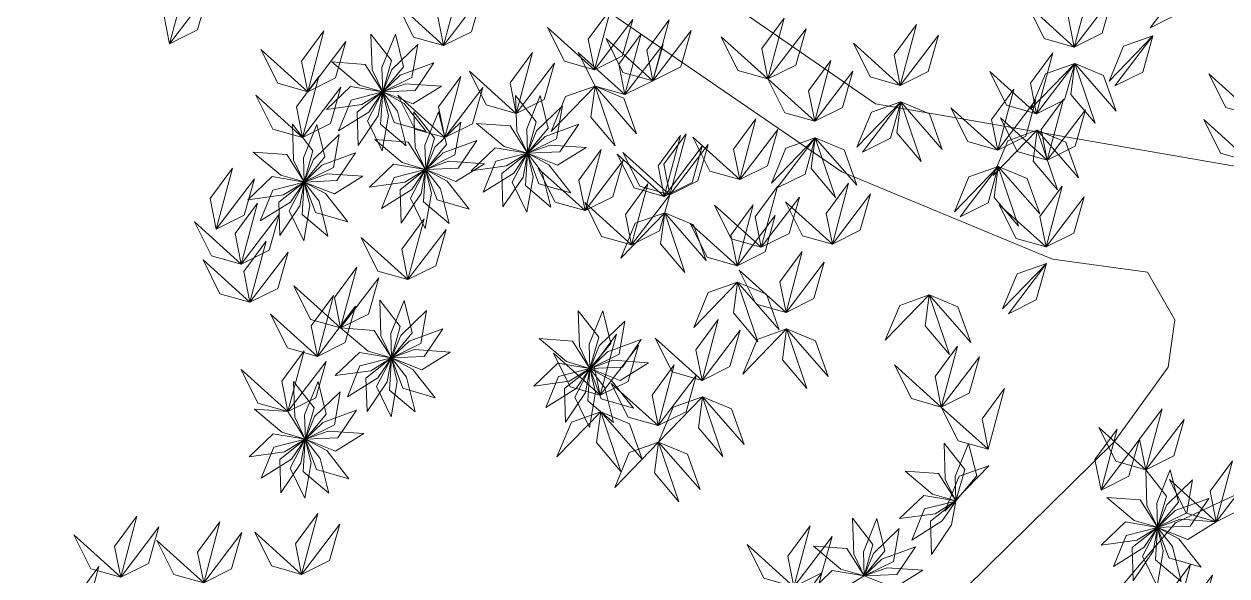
# Model space of a CAD drawing. Header units: inches. Extents: x 15 to 22798, y 21 to 21519.
# Drawn here: x 14639.1 to 14753.4, y 12393.4 to 12445.9 of the extents above; entities that cross this region are included whole.
import ezdxf

# ---------------------------------------------------------------- set-up
doc = ezdxf.new("R2010")
doc.units = ezdxf.units.IN
doc.header["$MEASUREMENT"] = 0
doc.layers.add('ARREDAMENTO', color=8, linetype='Continuous', lineweight=13)

msp = doc.modelspace()

# ---------------------------------------------------------------- linework, layer by layer
at = {"layer": 'ARREDAMENTO', "linetype": 'Continuous', "lineweight": 0}
for points in [[(14782.02, 12582.97), (14788.66, 12531.41), (14777.93, 12470.76), (14760.03, 12431.36), (14720.03, 12438.3), (14679.3, 12466.51), (14679.2, 12492.3), (14673.31, 12516.14), (14618.37, 12551.39)], [(14626.98, 12490.81), (14671.49, 12486.47), (14674.81, 12460.69), (14716.83, 12431.84), (14736.85, 12423.53), (14745.88, 12422.28), (14748.48, 12417.77), (14747.85, 12413.26), (14742.72, 12406.15), (14714.46, 12378.31)], [(14737, 12384.85), (14748.55, 12398.43), (14756.92, 12402.33), (14767.91, 12395.28), (14780.85, 12382.43)]]:
    msp.add_lwpolyline(points, dxfattribs=at)
at = {"layer": 'ARREDAMENTO', "lineweight": 0}
for points in [[(14652.93, 12444.03), (14652.35, 12446.93), (14654.48, 12449.82), (14652.93, 12444.03)], [(14746.14, 12445.55), (14748.79, 12446.87), (14749.77, 12450.32), (14746.14, 12445.55)], [(14652.93, 12444.03), (14655.59, 12445.35), (14656.56, 12448.8), (14652.93, 12444.03)], [(14678.98, 12443.85), (14678.4, 12446.76), (14680.53, 12449.65), (14678.98, 12443.85)], [(14738.93, 12443.71), (14738.34, 12446.61), (14740.47, 12449.5), (14738.93, 12443.71)], [(14678.98, 12443.85), (14676.13, 12444.66), (14674.53, 12447.87), (14678.98, 12443.85)], [(14678.98, 12443.85), (14681.64, 12445.17), (14682.62, 12448.63), (14678.98, 12443.85)], [(14738.93, 12443.71), (14736.08, 12444.51), (14734.48, 12447.73), (14738.93, 12443.71)], [(14738.93, 12443.71), (14741.58, 12445.03), (14742.56, 12448.48), (14738.93, 12443.71)], [(14693.32, 12441.55), (14692.73, 12444.46), (14694.86, 12447.35), (14693.32, 12441.55)], [(14709.81, 12440.67), (14709.22, 12443.57), (14711.35, 12446.46), (14709.81, 12440.67)], [(14666.06, 12439.46), (14665.47, 12442.36), (14667.6, 12445.25), (14666.06, 12439.46)], [(14693.32, 12441.55), (14690.46, 12442.36), (14688.86, 12445.57), (14693.32, 12441.55)], [(14693.32, 12441.55), (14695.97, 12442.87), (14696.95, 12446.32), (14693.32, 12441.55)], [(14698.87, 12440.5), (14698.29, 12443.4), (14700.42, 12446.29), (14698.87, 12440.5)], [(14698.87, 12440.5), (14701.53, 12441.82), (14702.5, 12445.27), (14698.87, 12440.5)], [(14709.81, 12440.67), (14712.46, 12441.99), (14713.44, 12445.44), (14709.81, 12440.67)], [(14722.39, 12440.06), (14721.8, 12442.97), (14723.93, 12445.86), (14722.39, 12440.06)], [(14666.06, 12439.46), (14668.71, 12440.78), (14669.69, 12444.23), (14666.06, 12439.46)], [(14672.07, 12444.94), (14672.19, 12441.53), (14673.19, 12439.45), (14674.02, 12442.42), (14672.07, 12444.94)], [(14674.4, 12444.92), (14673.12, 12441.76), (14673.19, 12439.45), (14675.16, 12441.83), (14674.4, 12444.92)], [(14698.87, 12440.5), (14696.02, 12441.3), (14694.42, 12444.52), (14698.87, 12440.5)], [(14696.22, 12439.18), (14695.64, 12442.08), (14697.76, 12444.97), (14696.22, 12439.18)], [(14709.81, 12440.67), (14706.96, 12441.47), (14705.36, 12444.68), (14709.81, 12440.67)], [(14722.39, 12440.06), (14725.04, 12441.38), (14726.02, 12444.84), (14722.39, 12440.06)], [(14746.41, 12444.78), (14743.61, 12443.79), (14742.23, 12440.47), (14746.41, 12444.78)], [(14742.77, 12440.01), (14745.43, 12441.33), (14746.41, 12444.78), (14742.77, 12440.01)], [(14666.06, 12439.46), (14663.21, 12440.27), (14661.61, 12443.48), (14666.06, 12439.46)], [(14676.52, 12443.95), (14674.07, 12441.58), (14673.2, 12439.45), (14675.96, 12440.82), (14676.52, 12443.95)], [(14685.88, 12437.4), (14685.3, 12440.31), (14687.42, 12443.2), (14685.88, 12437.4)], [(14696.22, 12439.18), (14693.37, 12439.98), (14691.77, 12443.19), (14696.22, 12439.18)], [(14696.22, 12439.18), (14698.87, 12440.5), (14699.85, 12443.95), (14696.22, 12439.18)], [(14722.39, 12440.06), (14719.53, 12440.87), (14717.93, 12444.08), (14722.39, 12440.06)], [(14735.35, 12437.37), (14734.76, 12440.27), (14736.89, 12443.16), (14735.35, 12437.37)], [(14668.36, 12442.29), (14670.97, 12440.09), (14673.18, 12439.45), (14671.53, 12442.06), (14668.36, 12442.29)], [(14678.06, 12442.21), (14674.86, 12441.04), (14673.2, 12439.44), (14676.28, 12439.57), (14678.06, 12442.21)], [(14685.88, 12437.4), (14688.54, 12438.72), (14689.51, 12442.18), (14685.88, 12437.4)], [(14714.26, 12436.65), (14713.67, 12439.55), (14715.8, 12442.44), (14714.26, 12436.65)], [(14738.98, 12442.14), (14736.19, 12441.15), (14734.81, 12437.83), (14738.98, 12442.14)], [(14735.35, 12437.37), (14738, 12438.69), (14738.98, 12442.14), (14735.35, 12437.37)], [(14738.98, 12442.14), (14738.59, 12439.2), (14740.91, 12436.46), (14738.98, 12442.14)], [(14738.98, 12442.14), (14741.72, 12441), (14742.92, 12437.62), (14738.98, 12442.14)], [(14665.58, 12435.11), (14665, 12438.01), (14667.12, 12440.9), (14665.58, 12435.11)], [(14679.08, 12435.1), (14678.5, 12438.01), (14680.62, 12440.9), (14679.08, 12435.1)], [(14685.88, 12437.4), (14683.03, 12438.21), (14681.43, 12441.42), (14685.88, 12437.4)], [(14714.26, 12436.65), (14711.41, 12437.45), (14709.81, 12440.67), (14714.26, 12436.65)], [(14714.26, 12436.65), (14716.91, 12437.97), (14717.89, 12441.42), (14714.26, 12436.65)], [(14735.35, 12437.37), (14732.5, 12438.17), (14730.9, 12441.39), (14735.35, 12437.37)], [(14756.17, 12437.15), (14753.32, 12437.96), (14751.72, 12441.17), (14756.17, 12437.15)], [(14665.58, 12435.11), (14668.23, 12436.43), (14669.21, 12439.88), (14665.58, 12435.11)], [(14667.84, 12437.76), (14671.22, 12438.23), (14673.18, 12439.45), (14670.14, 12439.96), (14667.84, 12437.76)], [(14678.77, 12439.98), (14675.37, 12440.22), (14673.2, 12439.44), (14676.06, 12438.3), (14678.77, 12439.98)], [(14679.08, 12435.1), (14681.73, 12436.42), (14682.71, 12439.87), (14679.08, 12435.1)], [(14693.37, 12439.98), (14690.58, 12438.99), (14689.19, 12435.67), (14693.37, 12439.98)], [(14693.37, 12439.98), (14692.98, 12437.04), (14695.29, 12434.3), (14693.37, 12439.98)], [(14693.37, 12439.98), (14696.1, 12438.84), (14697.31, 12435.46), (14693.37, 12439.98)], [(14731.65, 12433.91), (14731.07, 12436.82), (14733.19, 12439.71), (14731.65, 12433.91)], [(14665.58, 12435.11), (14662.73, 12435.91), (14661.13, 12439.13), (14665.58, 12435.11)], [(14668.99, 12435.73), (14671.88, 12437.53), (14673.18, 12439.44), (14670.19, 12438.67), (14668.99, 12435.73)], [(14670.87, 12434.34), (14672.77, 12437.17), (14673.18, 12439.44), (14670.76, 12437.52), (14670.87, 12434.34)], [(14673.14, 12433.84), (14673.73, 12437.2), (14673.18, 12439.44), (14671.75, 12436.7), (14673.14, 12433.84)], [(14675.43, 12434.31), (14674.6, 12437.61), (14673.19, 12439.43), (14672.99, 12436.36), (14675.43, 12434.31)], [(14677.32, 12435.66), (14675.22, 12438.35), (14673.19, 12439.44), (14674.27, 12436.54), (14677.32, 12435.66)], [(14679.08, 12435.1), (14676.23, 12435.91), (14674.63, 12439.12), (14679.08, 12435.1)], [(14685.82, 12439.1), (14685.94, 12435.7), (14686.94, 12433.62), (14687.77, 12436.59), (14685.82, 12439.1)], [(14688.15, 12439.09), (14686.88, 12435.93), (14686.95, 12433.62), (14688.91, 12436), (14688.15, 12439.09)], [(14722.44, 12438.5), (14719.65, 12437.5), (14718.27, 12434.19), (14722.44, 12438.5)], [(14718.81, 12433.72), (14721.46, 12435.04), (14722.44, 12438.5), (14718.81, 12433.72)], [(14722.44, 12438.5), (14722.05, 12435.56), (14724.37, 12432.81), (14722.44, 12438.5)], [(14722.44, 12438.5), (14725.18, 12437.35), (14726.38, 12433.97), (14722.44, 12438.5)], [(14731.65, 12433.91), (14734.31, 12435.23), (14735.28, 12438.69), (14731.65, 12433.91)], [(14736.36, 12432.96), (14735.78, 12435.87), (14737.91, 12438.76), (14736.36, 12432.96)], [(14676.15, 12437.55), (14676.27, 12434.15), (14677.27, 12432.07), (14678.1, 12435.04), (14676.15, 12437.55)], [(14678.48, 12437.54), (14677.2, 12434.37), (14677.28, 12432.07), (14679.24, 12434.45), (14678.48, 12437.54)], [(14690.27, 12438.12), (14687.82, 12435.75), (14686.95, 12433.62), (14689.71, 12434.99), (14690.27, 12438.12)], [(14731.65, 12433.91), (14728.8, 12434.72), (14727.2, 12437.93), (14731.65, 12433.91)], [(14736.36, 12432.96), (14739.02, 12434.28), (14740, 12437.73), (14736.36, 12432.96)], [(14664.6, 12436.36), (14664.72, 12432.96), (14665.73, 12430.88), (14666.56, 12433.85), (14664.6, 12436.36)], [(14666.93, 12436.34), (14665.66, 12433.18), (14665.73, 12430.88), (14667.7, 12433.26), (14666.93, 12436.34)], [(14680.6, 12436.57), (14678.15, 12434.2), (14677.28, 12432.07), (14680.04, 12433.44), (14680.6, 12436.57)], [(14682.11, 12436.45), (14684.72, 12434.26), (14686.94, 12433.62), (14685.29, 12436.22), (14682.11, 12436.45)], [(14691.82, 12436.38), (14688.62, 12435.21), (14686.95, 12433.61), (14690.03, 12433.74), (14691.82, 12436.38)], [(14707.13, 12431.1), (14706.55, 12434), (14708.67, 12436.89), (14707.13, 12431.1)], [(14736.36, 12432.96), (14733.51, 12433.77), (14731.91, 12436.98), (14736.36, 12432.96)], [(14755.69, 12432.8), (14752.84, 12433.61), (14751.24, 12436.82), (14755.69, 12432.8)], [(14669.06, 12435.38), (14666.6, 12433.01), (14665.73, 12430.88), (14668.5, 12432.25), (14669.06, 12435.38)], [(14699.94, 12429.5), (14699.36, 12432.41), (14701.49, 12435.3), (14699.94, 12429.5)], [(14700.48, 12429.66), (14699.9, 12432.57), (14702.03, 12435.46), (14700.48, 12429.66)], [(14707.13, 12431.1), (14704.28, 12431.9), (14702.68, 12435.12), (14707.13, 12431.1)], [(14707.13, 12431.1), (14709.78, 12432.42), (14710.76, 12435.87), (14707.13, 12431.1)], [(14714.31, 12435.08), (14711.52, 12434.08), (14710.14, 12430.77), (14714.31, 12435.08)], [(14710.68, 12430.3), (14713.34, 12431.63), (14714.31, 12435.08), (14710.68, 12430.3)], [(14714.31, 12435.08), (14713.92, 12432.14), (14716.24, 12429.4), (14714.31, 12435.08)], [(14714.31, 12435.08), (14717.05, 12433.94), (14718.25, 12430.56), (14714.31, 12435.08)], [(14735.4, 12435.8), (14732.61, 12434.8), (14731.23, 12431.49), (14735.4, 12435.8)], [(14735.4, 12435.8), (14735.01, 12432.86), (14737.33, 12430.12), (14735.4, 12435.8)], [(14735.4, 12435.8), (14738.14, 12434.66), (14739.34, 12431.28), (14735.4, 12435.8)], [(14672.44, 12434.9), (14675.05, 12432.71), (14677.27, 12432.07), (14675.61, 12434.67), (14672.44, 12434.9)], [(14682.15, 12434.83), (14678.94, 12433.66), (14677.28, 12432.06), (14680.36, 12432.19), (14682.15, 12434.83)], [(14681.6, 12431.92), (14684.97, 12432.4), (14686.93, 12433.61), (14683.89, 12434.13), (14681.6, 12431.92)], [(14692.52, 12434.15), (14689.12, 12434.39), (14686.95, 12433.61), (14689.82, 12432.47), (14692.52, 12434.15)], [(14692.42, 12428.15), (14691.83, 12431.06), (14693.96, 12433.95), (14692.42, 12428.15)], [(14699.94, 12429.5), (14702.6, 12430.82), (14703.57, 12434.27), (14699.94, 12429.5)], [(14700.48, 12429.66), (14703.14, 12430.98), (14704.12, 12434.43), (14700.48, 12429.66)], [(14660.89, 12433.71), (14663.5, 12431.52), (14665.72, 12430.88), (14664.07, 12433.48), (14660.89, 12433.71)], [(14670.6, 12433.63), (14667.4, 12432.47), (14665.73, 12430.87), (14668.82, 12431), (14670.6, 12433.63)], [(14682.85, 12432.6), (14679.45, 12432.84), (14677.28, 12432.06), (14680.15, 12430.92), (14682.85, 12432.6)], [(14682.75, 12429.9), (14685.64, 12431.7), (14686.93, 12433.61), (14683.95, 12432.84), (14682.75, 12429.9)], [(14684.62, 12428.51), (14686.53, 12431.34), (14686.94, 12433.61), (14684.52, 12431.69), (14684.62, 12428.51)], [(14686.9, 12428.01), (14687.49, 12431.36), (14686.94, 12433.6), (14685.51, 12430.87), (14686.9, 12428.01)], [(14689.18, 12428.47), (14688.36, 12431.78), (14686.94, 12433.6), (14686.75, 12430.53), (14689.18, 12428.47)], [(14691.08, 12429.83), (14688.98, 12432.51), (14686.95, 12433.6), (14688.02, 12430.71), (14691.08, 12429.83)], [(14692.42, 12428.15), (14695.07, 12429.47), (14696.05, 12432.93), (14692.42, 12428.15)], [(14699.94, 12429.5), (14697.09, 12430.31), (14695.49, 12433.52), (14699.94, 12429.5)], [(14700.48, 12429.66), (14697.63, 12430.47), (14696.03, 12433.68), (14700.48, 12429.66)], [(14657.37, 12426.39), (14656.78, 12429.29), (14658.91, 12432.18), (14657.37, 12426.39)], [(14671.3, 12431.41), (14667.9, 12431.65), (14665.73, 12430.87), (14668.6, 12429.73), (14671.3, 12431.41)], [(14671.93, 12430.37), (14675.3, 12430.85), (14677.26, 12432.06), (14674.22, 12432.58), (14671.93, 12430.37)], [(14673.07, 12428.35), (14675.97, 12430.15), (14677.26, 12432.06), (14674.27, 12431.29), (14673.07, 12428.35)], [(14674.95, 12426.96), (14676.86, 12429.79), (14677.26, 12432.06), (14674.85, 12430.14), (14674.95, 12426.96)], [(14677.22, 12426.46), (14677.82, 12429.81), (14677.27, 12432.05), (14675.84, 12429.32), (14677.22, 12426.46)], [(14679.51, 12426.92), (14678.68, 12430.23), (14677.27, 12432.05), (14677.08, 12428.97), (14679.51, 12426.92)], [(14681.41, 12428.28), (14679.31, 12430.96), (14677.27, 12432.05), (14678.35, 12429.16), (14681.41, 12428.28)], [(14692.42, 12428.15), (14689.57, 12428.96), (14687.97, 12432.17), (14692.42, 12428.15)], [(14731.7, 12432.35), (14728.91, 12431.35), (14727.53, 12428.04), (14731.7, 12432.35)], [(14728.07, 12427.57), (14730.73, 12428.89), (14731.7, 12432.35), (14728.07, 12427.57)], [(14731.7, 12432.35), (14731.31, 12429.41), (14733.63, 12426.67), (14731.7, 12432.35)], [(14731.7, 12432.35), (14734.44, 12431.21), (14735.65, 12427.83), (14731.7, 12432.35)], [(14657.37, 12426.39), (14660.02, 12427.71), (14661, 12431.16), (14657.37, 12426.39)], [(14660.38, 12429.18), (14663.76, 12429.66), (14665.72, 12430.87), (14662.67, 12431.39), (14660.38, 12429.18)], [(14661.53, 12427.16), (14664.42, 12428.96), (14665.72, 12430.87), (14662.73, 12430.1), (14661.53, 12427.16)], [(14663.4, 12425.77), (14665.31, 12428.6), (14665.72, 12430.87), (14663.3, 12428.95), (14663.4, 12425.77)], [(14665.68, 12425.27), (14666.27, 12428.62), (14665.72, 12430.86), (14664.29, 12428.13), (14665.68, 12425.27)], [(14667.96, 12425.73), (14667.14, 12429.04), (14665.72, 12430.86), (14665.53, 12427.78), (14667.96, 12425.73)], [(14669.86, 12427.09), (14667.76, 12429.77), (14665.73, 12430.86), (14666.8, 12427.97), (14669.86, 12427.09)], [(14696.85, 12424.89), (14696.27, 12427.79), (14698.4, 12430.68), (14696.85, 12424.89)], [(14709.17, 12424.66), (14708.58, 12427.56), (14710.71, 12430.45), (14709.17, 12424.66)], [(14715.94, 12424.96), (14715.35, 12427.86), (14717.48, 12430.75), (14715.94, 12424.96)], [(14736.25, 12424.69), (14735.66, 12427.59), (14737.79, 12430.48), (14736.25, 12424.69)], [(14696.85, 12424.89), (14699.51, 12426.21), (14700.48, 12429.66), (14696.85, 12424.89)], [(14709.17, 12424.66), (14711.82, 12425.98), (14712.8, 12429.43), (14709.17, 12424.66)], [(14715.94, 12424.96), (14718.59, 12426.28), (14719.57, 12429.73), (14715.94, 12424.96)], [(14736.25, 12424.69), (14738.9, 12426.01), (14739.88, 12429.46), (14736.25, 12424.69)], [(14659.75, 12423.05), (14659.17, 12425.96), (14661.3, 12428.85), (14659.75, 12423.05)], [(14696.85, 12424.89), (14694, 12425.69), (14692.4, 12428.91), (14696.85, 12424.89)], [(14709.17, 12424.66), (14706.32, 12425.46), (14704.72, 12428.68), (14709.17, 12424.66)], [(14706.87, 12422.91), (14706.29, 12425.82), (14708.42, 12428.71), (14706.87, 12422.91)], [(14715.94, 12424.96), (14713.09, 12425.76), (14711.49, 12428.98), (14715.94, 12424.96)], [(14736.25, 12424.69), (14733.39, 12425.49), (14731.79, 12428.7), (14736.25, 12424.69)], [(14659.75, 12423.05), (14656.9, 12423.86), (14655.3, 12427.07), (14659.75, 12423.05)], [(14659.75, 12423.05), (14662.41, 12424.37), (14663.39, 12427.83), (14659.75, 12423.05)], [(14675.59, 12421.58), (14675, 12424.49), (14677.13, 12427.38), (14675.59, 12421.58)], [(14700, 12427.93), (14697.2, 12426.94), (14695.82, 12423.63), (14700, 12427.93)], [(14700, 12427.93), (14699.61, 12424.99), (14701.92, 12422.25), (14700, 12427.93)], [(14700, 12427.93), (14702.73, 12426.79), (14703.94, 12423.41), (14700, 12427.93)], [(14706.87, 12422.91), (14709.53, 12424.23), (14710.5, 12427.69), (14706.87, 12422.91)], [(14675.59, 12421.58), (14678.24, 12422.91), (14679.22, 12426.36), (14675.59, 12421.58)], [(14706.87, 12422.91), (14704.02, 12423.72), (14702.42, 12426.93), (14706.87, 12422.91)], [(14660.57, 12419.43), (14659.99, 12422.34), (14662.12, 12425.23), (14660.57, 12419.43)], [(14675.59, 12421.58), (14672.73, 12422.39), (14671.13, 12425.6), (14675.59, 12421.58)], [(14660.57, 12419.43), (14663.23, 12420.75), (14664.21, 12424.2), (14660.57, 12419.43)], [(14711.53, 12418.46), (14710.95, 12421.36), (14713.07, 12424.25), (14711.53, 12418.46)], [(14660.57, 12419.43), (14657.72, 12420.24), (14656.12, 12423.45), (14660.57, 12419.43)], [(14669.19, 12416.98), (14668.61, 12419.89), (14670.74, 12422.78), (14669.19, 12416.98)], [(14711.53, 12418.46), (14708.68, 12419.26), (14707.08, 12422.47), (14711.53, 12418.46)], [(14711.53, 12418.46), (14714.18, 12419.78), (14715.16, 12423.23), (14711.53, 12418.46)], [(14736.3, 12423.12), (14733.51, 12422.12), (14732.12, 12418.81), (14736.3, 12423.12)], [(14732.67, 12418.34), (14735.32, 12419.67), (14736.3, 12423.12), (14732.67, 12418.34)], [(14669.19, 12416.98), (14671.85, 12418.3), (14672.83, 12421.75), (14669.19, 12416.98)], [(14706.93, 12421.34), (14704.13, 12420.35), (14702.75, 12417.04), (14706.93, 12421.34)], [(14706.93, 12421.34), (14706.54, 12418.41), (14708.85, 12415.66), (14706.93, 12421.34)], [(14706.93, 12421.34), (14709.66, 12420.2), (14710.87, 12416.82), (14706.93, 12421.34)], [(14669.19, 12416.98), (14666.34, 12417.79), (14664.74, 12421), (14669.19, 12416.98)], [(14725.13, 12420.13), (14722.34, 12419.13), (14720.96, 12415.82), (14725.13, 12420.13)], [(14725.13, 12420.13), (14724.74, 12417.19), (14727.06, 12414.45), (14725.13, 12420.13)], [(14725.13, 12420.13), (14727.87, 12418.99), (14729.08, 12415.61), (14725.13, 12420.13)], [(14666.98, 12414.28), (14666.39, 12417.18), (14668.52, 12420.07), (14666.98, 12414.28)], [(14666.98, 12414.28), (14669.63, 12415.6), (14670.61, 12419.05), (14666.98, 12414.28)], [(14672.91, 12419.63), (14673.02, 12416.22), (14674.03, 12414.15), (14674.86, 12417.12), (14672.91, 12419.63)], [(14675.24, 12419.61), (14673.96, 12416.45), (14674.03, 12414.14), (14676, 12416.52), (14675.24, 12419.61)], [(14666.98, 12414.28), (14664.13, 12415.08), (14662.53, 12418.3), (14666.98, 12414.28)], [(14677.36, 12418.65), (14674.91, 12416.28), (14674.03, 12414.14), (14676.8, 12415.51), (14677.36, 12418.65)], [(14691.77, 12418.62), (14691.89, 12415.21), (14692.89, 12413.14), (14693.72, 12416.11), (14691.77, 12418.62)], [(14694.1, 12418.6), (14692.82, 12415.44), (14692.89, 12413.13), (14694.86, 12415.51), (14694.1, 12418.6)], [(14703.55, 12412), (14702.96, 12414.9), (14705.09, 12417.79), (14703.55, 12412)], [(14669.19, 12416.98), (14671.81, 12414.79), (14674.02, 12414.15), (14672.37, 12416.75), (14669.19, 12416.98)], [(14678.9, 12416.9), (14675.7, 12415.73), (14674.03, 12414.14), (14677.12, 12414.27), (14678.9, 12416.9)], [(14696.22, 12417.64), (14693.77, 12415.27), (14692.9, 12413.13), (14695.66, 12414.5), (14696.22, 12417.64)], [(14703.55, 12412), (14706.2, 12413.32), (14707.18, 12416.77), (14703.55, 12412)], [(14711.58, 12416.89), (14708.79, 12415.89), (14707.41, 12412.58), (14711.58, 12416.89)], [(14711.58, 12416.89), (14711.19, 12413.95), (14713.51, 12411.21), (14711.58, 12416.89)], [(14711.58, 12416.89), (14714.32, 12415.75), (14715.52, 12412.37), (14711.58, 12416.89)], [(14688.06, 12415.97), (14690.67, 12413.78), (14692.88, 12413.14), (14691.23, 12415.74), (14688.06, 12415.97)], [(14697.76, 12415.89), (14694.56, 12414.72), (14692.9, 12413.13), (14695.98, 12413.26), (14697.76, 12415.89)], [(14693.86, 12410.58), (14693.27, 12413.49), (14695.4, 12416.38), (14693.86, 12410.58)], [(14703.55, 12412), (14700.69, 12412.8), (14699.09, 12416.02), (14703.55, 12412)], [(14664.17, 12409.02), (14663.59, 12411.92), (14665.72, 12414.81), (14664.17, 12409.02)], [(14668.68, 12412.45), (14672.06, 12412.92), (14674.02, 12414.14), (14670.98, 12414.65), (14668.68, 12412.45)], [(14679.6, 12414.68), (14676.2, 12414.92), (14674.03, 12414.13), (14676.9, 12413), (14679.6, 12414.68)], [(14693.86, 12410.58), (14691.01, 12411.39), (14689.41, 12414.6), (14693.86, 12410.58)], [(14693.86, 12410.58), (14696.51, 12411.9), (14697.49, 12415.36), (14693.86, 12410.58)], [(14726.29, 12409.46), (14725.71, 12412.36), (14727.83, 12415.25), (14726.29, 12409.46)], [(14664.17, 12409.02), (14666.83, 12410.34), (14667.8, 12413.79), (14664.17, 12409.02)], [(14669.83, 12410.42), (14672.72, 12412.23), (14674.02, 12414.14), (14671.03, 12413.37), (14669.83, 12410.42)], [(14671.7, 12409.04), (14673.61, 12411.86), (14674.02, 12414.13), (14671.6, 12412.22), (14671.7, 12409.04)], [(14673.98, 12408.53), (14674.57, 12411.89), (14674.02, 12414.13), (14672.59, 12411.4), (14673.98, 12408.53)], [(14676.26, 12409), (14675.44, 12412.31), (14674.03, 12414.13), (14673.83, 12411.05), (14676.26, 12409)], [(14678.16, 12410.35), (14676.06, 12413.04), (14674.03, 12414.13), (14675.1, 12411.24), (14678.16, 12410.35)], [(14687.54, 12411.44), (14690.92, 12411.91), (14692.88, 12413.13), (14689.84, 12413.64), (14687.54, 12411.44)], [(14698.47, 12413.67), (14695.07, 12413.91), (14692.9, 12413.12), (14695.76, 12411.99), (14698.47, 12413.67)], [(14699.37, 12407.69), (14698.79, 12410.6), (14700.91, 12413.49), (14699.37, 12407.69)], [(14726.29, 12409.46), (14723.44, 12410.26), (14721.84, 12413.47), (14726.29, 12409.46)], [(14726.29, 12409.46), (14728.95, 12410.78), (14729.92, 12414.23), (14726.29, 12409.46)], [(14664.17, 12409.02), (14661.32, 12409.82), (14659.72, 12413.04), (14664.17, 12409.02)], [(14688.69, 12409.41), (14691.58, 12411.22), (14692.88, 12413.13), (14689.89, 12412.36), (14688.69, 12409.41)], [(14690.57, 12408.03), (14692.47, 12410.85), (14692.88, 12413.12), (14690.46, 12411.21), (14690.57, 12408.03)], [(14692.84, 12407.52), (14693.43, 12410.88), (14692.88, 12413.12), (14691.45, 12410.39), (14692.84, 12407.52)], [(14695.13, 12407.99), (14694.3, 12411.3), (14692.89, 12413.12), (14692.69, 12410.04), (14695.13, 12407.99)], [(14697.02, 12409.34), (14694.92, 12412.03), (14692.89, 12413.12), (14693.97, 12410.23), (14697.02, 12409.34)], [(14699.37, 12407.69), (14702.03, 12409.01), (14703, 12412.46), (14699.37, 12407.69)], [(14664.71, 12411.9), (14664.83, 12408.49), (14665.83, 12406.41), (14666.66, 12409.38), (14664.71, 12411.9)], [(14667.04, 12411.88), (14665.76, 12408.72), (14665.84, 12406.41), (14667.8, 12408.79), (14667.04, 12411.88)], [(14699.37, 12407.69), (14696.52, 12408.5), (14694.92, 12411.71), (14699.37, 12407.69)], [(14730.74, 12405.44), (14730.16, 12408.34), (14732.29, 12411.23), (14730.74, 12405.44)], [(14669.16, 12410.91), (14666.71, 12408.55), (14665.84, 12406.41), (14668.6, 12407.78), (14669.16, 12410.91)], [(14703.6, 12410.43), (14700.81, 12409.44), (14699.42, 12406.12), (14703.6, 12410.43)], [(14703.6, 12410.43), (14703.21, 12407.49), (14705.52, 12404.75), (14703.6, 12410.43)], [(14703.6, 12410.43), (14706.33, 12409.29), (14707.54, 12405.91), (14703.6, 12410.43)], [(14661, 12409.25), (14663.61, 12407.06), (14665.83, 12406.41), (14664.17, 12409.02), (14661, 12409.25)], [(14670.71, 12409.17), (14667.5, 12408), (14665.84, 12406.41), (14668.92, 12406.53), (14670.71, 12409.17)], [(14693.91, 12409.01), (14691.12, 12408.02), (14689.74, 12404.71), (14693.91, 12409.01)], [(14693.91, 12409.01), (14693.52, 12406.08), (14695.84, 12403.33), (14693.91, 12409.01)], [(14693.91, 12409.01), (14696.65, 12407.87), (14697.85, 12404.49), (14693.91, 12409.01)], [(14730.74, 12405.44), (14727.89, 12406.24), (14726.29, 12409.46), (14730.74, 12405.44)], [(14745.72, 12403.5), (14745.14, 12406.41), (14747.27, 12409.3), (14745.72, 12403.5)], [(14745.72, 12403.5), (14742.87, 12404.31), (14741.27, 12407.52), (14745.72, 12403.5)], [(14745.72, 12403.5), (14748.38, 12404.82), (14749.36, 12408.28), (14745.72, 12403.5)], [(14660.49, 12404.72), (14663.86, 12405.19), (14665.82, 12406.41), (14662.78, 12406.92), (14660.49, 12404.72)], [(14661.63, 12402.69), (14664.52, 12404.5), (14665.82, 12406.4), (14662.83, 12405.64), (14661.63, 12402.69)], [(14663.51, 12401.3), (14665.41, 12404.13), (14665.82, 12406.4), (14663.41, 12404.48), (14663.51, 12401.3)], [(14665.78, 12400.8), (14666.38, 12404.16), (14665.83, 12406.4), (14664.4, 12403.66), (14665.78, 12400.8)], [(14668.07, 12401.27), (14667.24, 12404.57), (14665.83, 12406.4), (14665.64, 12403.32), (14668.07, 12401.27)], [(14669.96, 12402.62), (14667.87, 12405.31), (14665.83, 12406.4), (14666.91, 12403.51), (14669.96, 12402.62)], [(14671.41, 12406.95), (14668.01, 12407.18), (14665.84, 12406.4), (14668.71, 12405.27), (14671.41, 12406.95)], [(14741.48, 12401.56), (14740.89, 12404.47), (14743.02, 12407.36), (14741.48, 12401.56)], [(14699.42, 12406.12), (14696.63, 12405.13), (14695.25, 12401.82), (14699.42, 12406.12)], [(14699.42, 12406.12), (14699.03, 12403.19), (14701.35, 12400.44), (14699.42, 12406.12)], [(14699.42, 12406.12), (14702.16, 12404.98), (14703.37, 12401.6), (14699.42, 12406.12)], [(14726.55, 12406.02), (14726.67, 12402.61), (14727.68, 12400.54), (14728.51, 12403.51), (14726.55, 12406.02)], [(14728.88, 12406), (14727.61, 12402.84), (14727.68, 12400.53), (14729.65, 12402.91), (14728.88, 12406)], [(14741.48, 12401.56), (14744.13, 12402.88), (14745.11, 12406.33), (14741.48, 12401.56)], [(14752.42, 12398.55), (14751.84, 12401.46), (14753.97, 12404.35), (14752.42, 12398.55)], [(14722.84, 12403.37), (14725.45, 12401.18), (14727.67, 12400.53), (14726.02, 12403.14), (14722.84, 12403.37)], [(14730.8, 12403.87), (14728, 12402.87), (14726.62, 12399.56), (14730.8, 12403.87)], [(14745.72, 12403.5), (14745.84, 12400.1), (14746.85, 12398.02), (14747.68, 12400.99), (14745.72, 12403.5)], [(14748.05, 12403.48), (14746.78, 12400.32), (14746.85, 12398.02), (14748.82, 12400.4), (14748.05, 12403.48)], [(14752.42, 12398.55), (14755.08, 12399.87), (14756.05, 12403.33), (14752.42, 12398.55)], [(14750.18, 12402.52), (14747.72, 12400.15), (14746.85, 12398.02), (14749.62, 12399.39), (14750.18, 12402.52)], [(14752.42, 12398.55), (14749.57, 12399.36), (14747.97, 12402.57), (14752.42, 12398.55)], [(14722.33, 12398.84), (14725.7, 12399.31), (14727.66, 12400.53), (14724.62, 12401.04), (14722.33, 12398.84)], [(14742.01, 12400.85), (14744.63, 12398.66), (14746.84, 12398.02), (14745.19, 12400.62), (14742.01, 12400.85)], [(14751.72, 12400.77), (14748.52, 12399.61), (14746.85, 12398.01), (14749.94, 12398.14), (14751.72, 12400.77)], [(14723.48, 12396.81), (14726.37, 12398.62), (14727.67, 12400.52), (14724.68, 12399.76), (14723.48, 12396.81)], [(14725.35, 12395.42), (14727.26, 12398.25), (14727.67, 12400.52), (14725.25, 12398.61), (14725.35, 12395.42)], [(14648.28, 12393.27), (14647.7, 12396.18), (14649.83, 12399.07), (14648.28, 12393.27)], [(14656.17, 12392.74), (14655.59, 12395.64), (14657.72, 12398.53), (14656.17, 12392.74)], [(14665.47, 12393.53), (14664.89, 12396.44), (14667.01, 12399.33), (14665.47, 12393.53)], [(14717.84, 12398.88), (14717.96, 12395.47), (14718.96, 12393.4), (14719.79, 12396.37), (14717.84, 12398.88)], [(14720.17, 12398.86), (14718.9, 12395.7), (14718.97, 12393.4), (14720.93, 12395.77), (14720.17, 12398.86)], [(14741.5, 12396.32), (14744.88, 12396.8), (14746.84, 12398.01), (14743.79, 12398.53), (14741.5, 12396.32)], [(14752.42, 12398.55), (14749.02, 12398.79), (14746.85, 12398.01), (14749.72, 12396.87), (14752.42, 12398.55)], [(14648.28, 12393.27), (14645.43, 12394.08), (14643.83, 12397.29), (14648.28, 12393.27)], [(14648.28, 12393.27), (14650.94, 12394.59), (14651.92, 12398.05), (14648.28, 12393.27)], [(14656.17, 12392.74), (14658.83, 12394.06), (14659.8, 12397.51), (14656.17, 12392.74)], [(14665.47, 12393.53), (14662.62, 12394.34), (14661.02, 12397.55), (14665.47, 12393.53)], [(14665.47, 12393.53), (14668.12, 12394.85), (14669.1, 12398.31), (14665.47, 12393.53)], [(14712.27, 12392.36), (14711.69, 12395.27), (14713.82, 12398.16), (14712.27, 12392.36)], [(14722.29, 12397.9), (14719.84, 12395.53), (14718.97, 12393.39), (14721.73, 12394.76), (14722.29, 12397.9)], [(14742.65, 12394.3), (14745.54, 12396.1), (14746.84, 12398.01), (14743.85, 12397.24), (14742.65, 12394.3)], [(14744.52, 12392.91), (14746.43, 12395.74), (14746.84, 12398.01), (14744.42, 12396.09), (14744.52, 12392.91)], [(14746.8, 12392.41), (14747.39, 12395.76), (14746.84, 12398), (14745.41, 12395.27), (14746.8, 12392.41)], [(14749.08, 12392.87), (14748.26, 12396.18), (14746.84, 12398), (14746.65, 12394.92), (14749.08, 12392.87)], [(14750.98, 12394.23), (14748.88, 12396.91), (14746.85, 12398), (14747.92, 12395.11), (14750.98, 12394.23)], [(14656.17, 12392.74), (14653.32, 12393.54), (14651.72, 12396.75), (14656.17, 12392.74)], [(14712.27, 12392.36), (14709.42, 12393.17), (14707.82, 12396.38), (14712.27, 12392.36)], [(14712.27, 12392.36), (14714.93, 12393.68), (14715.9, 12397.13), (14712.27, 12392.36)], [(14714.13, 12396.23), (14716.74, 12394.04), (14718.96, 12393.4), (14717.3, 12396), (14714.13, 12396.23)], [(14723.84, 12396.15), (14720.64, 12394.99), (14718.97, 12393.39), (14722.05, 12393.52), (14723.84, 12396.15)], [(14644.65, 12388.5), (14644.07, 12391.41), (14646.2, 12394.3), (14644.65, 12388.5)], [(14713.62, 12391.7), (14716.99, 12392.18), (14718.95, 12393.39), (14715.91, 12393.91), (14713.62, 12391.7)], [(14724.54, 12393.93), (14721.14, 12394.17), (14718.97, 12393.39), (14721.84, 12392.25), (14724.54, 12393.93)], [(14748.44, 12388.68), (14747.86, 12391.59), (14749.98, 12394.48), (14748.44, 12388.68)], [(14713.38, 12387.88), (14712.8, 12390.79), (14714.93, 12393.68), (14713.38, 12387.88)], [(14748.44, 12388.68), (14751.09, 12390.01), (14752.07, 12393.46), (14748.44, 12388.68)]]:
    msp.add_lwpolyline(points, dxfattribs=at)

doc.saveas('drawing.dxf')
